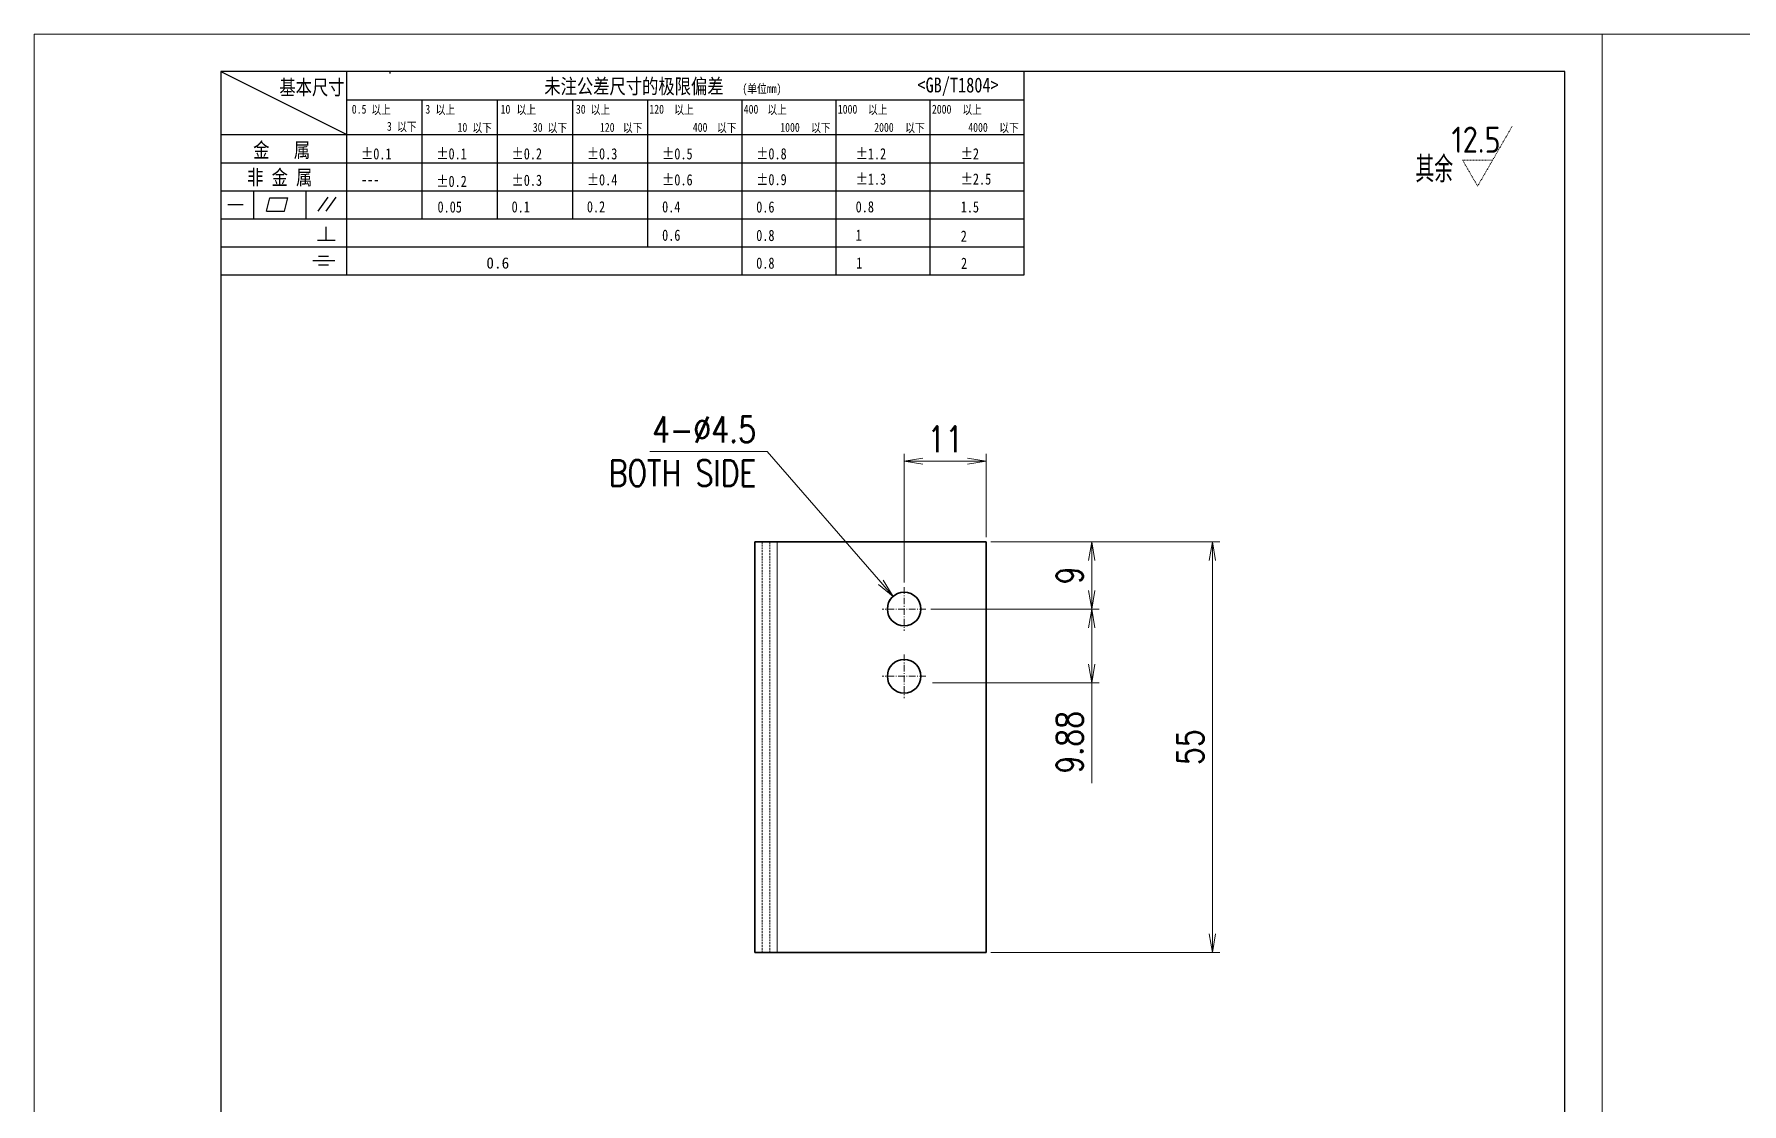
# Model space of a CAD drawing. Header units: millimetres. Extents: x -24576 to 201447, y -42879 to 13513.
# Drawn here: x 39723.6 to 39952.3, y 6386.8 to 6530 of the extents above; entities that cross this region are included whole.
import ezdxf

# ---------------------------------------------------------------- set-up
doc = ezdxf.new("R2010")
doc.units = ezdxf.units.MM
doc.header["$LTSCALE"] = 0.5
for name, pattern in [('AM_ISO02W050x2', [3.75, 3, -0.75]), ('AM_ISO08W050x2', [9, 6, -0.75, 1.5, -0.75]), ('DASHDOT', [18.5, 12, -3, 0.5, -3]), ('DASHED', [0.75, 0.5, -0.25]), ('DOT2', [0.125, 0, -0.125])]:
    doc.linetypes.add(name, pattern=pattern)
for name, color, linetype, lineweight in [('DIM', 3, 'Continuous', 20), ('中心线', 2, 'AM_ISO08W050x2', 18), ('图框', 7, 'Continuous', 18), ('标注线', 3, 'Continuous', 18), ('虚线', 1, 'AM_ISO02W050x2', 18)]:
    doc.layers.add(name, color=color, linetype=linetype, lineweight=lineweight)
doc.layers.add('图\\M+19E79\\M+195B6\\M+18E9A', color=7, linetype='Continuous')
doc.layers.add('打印', color=7, linetype='Continuous', lineweight=15, plot=False)
doc.layers.add('打印-禁用', color=7, linetype='Continuous', lineweight=15, plot=False)
doc.styles.add('DIM', font='romans.shx', dxfattribs={"width": 0.8, "bigfont": 'bigfont.shx'})
doc.styles.add('国标', font='simfang.ttf', dxfattribs={"width": 0.8})
doc.styles.add('机械长仿宋', font='gbenor.shx', dxfattribs={"height": 1, "bigfont": 'gbcbig.shx'})
doc.dimstyles.new('DEH 1-1$0', dxfattribs={"dimtxt": 3.5, "dimasz": 2.5, "dimexe": 1, "dimexo": 0.625, "dimgap": 1.2, "dimtad": 3, "dimzin": 9, "dimdsep": 46, "dimtxsty": 'DIM', "dimblk": 'OPEN', "dimcen": 0, "dimclrd": 8, "dimclre": 8, "dimclrt": 2, "dimazin": 2, "dimtfac": 0.5, "dimtmove": 0, "dimatfit": 3, "dimldrblk": 'OPEN', "dimfxl": 0, "dimtolj": 2, "dimlwd": 13, "dimlwe": 13, "dimarcsym": 0})
doc.dimstyles.new('DEH 1-1$3', dxfattribs={"dimtxt": 3.5, "dimasz": 2.5, "dimexe": 1, "dimexo": 0.625, "dimgap": 1.2, "dimtad": 3, "dimtih": 1, "dimtoh": 1, "dimzin": 9, "dimdsep": 46, "dimtxsty": 'DIM', "dimblk": 'OPEN', "dimcen": 0, "dimclrd": 8, "dimclre": 8, "dimclrt": 2, "dimazin": 2, "dimtfac": 0.5, "dimtofl": 0, "dimtmove": 0, "dimatfit": 3, "dimldrblk": 'OPEN', "dimfxl": 0, "dimtolj": 2, "dimlwd": 13, "dimlwe": 13, "dimarcsym": 0})

# ---------------------------------------------------------------- blocks, each defined once
blk = doc.blocks.new('GZDEH零件A4图框V01版')
at = {"layer": '图\\M+19E79\\M+195B6\\M+18E9A', "linetype": 'Continuous'}
for p, q in [((25, 292), (25, 13.5)), ((205, 292), (25, 292)), ((205, 13.5), (205, 292))]:
    blk.add_line(p, q, dxfattribs=at)
at = {"layer": '图\\M+19E79\\M+195B6\\M+18E9A', "color": 9}
for p, q in [((25, 292), (41.88, 283.54)), ((41.88, 264.79), (41.88, 292)), ((47.66, 291.75), (47.66, 292)), ((132.6, 264.79), (132.6, 292)), ((41.88, 288.22), (132.6, 288.22)), ((51.96, 272.29), (51.96, 288.22)), ((62.04, 272.29), (62.04, 288.22)), ((72.12, 272.29), (72.12, 288.22)), ((82.2, 268.54), (82.2, 288.22)), ((94.8, 264.79), (94.8, 288.22)), ((107.4, 264.79), (107.4, 288.22)), ((120, 264.79), (120, 288.22)), ((25, 283.54), (132.6, 283.54)), ((25, 279.79), (132.6, 279.79)), ((25, 276.04), (132.6, 276.04)), ((29.43, 272.34), (29.43, 276.04)), ((31.1, 273.3), (31.58, 275.09)), ((31.58, 275.09), (33.99, 275.09)), ((33.51, 273.3), (33.99, 275.09)), ((36.42, 272.34), (36.42, 276.04)), ((38.03, 273.3), (39.36, 275.16)), ((39.11, 273.3), (40.45, 275.16)), ((25, 272.29), (132.6, 272.29)), ((25.94, 274.19), (28, 274.19)), ((31.1, 273.3), (33.51, 273.3)), ((39.09, 269.41), (39.09, 271.18)), ((25, 268.54), (132.6, 268.54)), ((37.93, 269.41), (40.32, 269.41)), ((37.3, 266.69), (40.28, 266.69)), ((38.08, 267.29), (39.43, 267.29)), ((38.08, 266.09), (39.44, 266.09)), ((25, 264.79), (132.6, 264.79))]:
    blk.add_line(p, q, dxfattribs=at)
at = {"layer": '打印', "linetype": 'Continuous'}
for p, q in [((0, 297), (0, 0)), ((210, 297), (0, 297)), ((210, 0), (210, 297))]:
    blk.add_line(p, q, dxfattribs=at)
at = {"layer": '图\\M+19E79\\M+195B6\\M+18E9A', "color": 9, "style": '国标', "width": 0.8}
for s, height, p in [('基本尺寸', 2, (32.84, 288.88)), ('未注公差尺寸的极限偏差', 2, (68.32, 289.02)), ('<GB/T1804>', 2, (118.29, 289.19)), ('30', 1.2, (72.55, 286.35)), ('金   属', 2, (29.33, 280.48)), ('±0.1', 1.5, (43.78, 280.23)), ('±0.1', 1.5, (53.86, 280.23)), ('±0.2', 1.5, (63.94, 280.23)), ('±0.3', 1.5, (74.02, 280.23)), ('±0.5', 1.5, (84.1, 280.23)), ('±0.8', 1.5, (96.7, 280.23)), ('±1.2', 1.5, (110.02, 280.23)), ('±2', 1.5, (124.09, 280.23)), ('非 金 属', 2, (28.53, 276.82)), ('---', 1.5, (43.78, 276.81)), ('±0.2', 1.5, (53.86, 276.54)), ('±0.3', 1.5, (63.94, 276.69)), ('±0.4', 1.5, (74.02, 276.75)), ('±0.6', 1.5, (84.1, 276.75)), ('±0.9', 1.5, (96.7, 276.78)), ('±1.3', 1.5, (110.02, 276.84)), ('±2.5', 1.5, (124.09, 276.85)), ('0.1', 1.5, (63.94, 273.12)), ('0.2', 1.5, (74.02, 273.13)), ('0.4', 1.5, (84.1, 273.13)), ('0.6', 1.5, (96.7, 273.11)), ('0.8', 1.5, (110.02, 273.13)), ('1.5', 1.5, (124.09, 273.12)), ('0.6', 1.5, (84.1, 269.33)), ('0.8', 1.5, (96.7, 269.3)), ('1', 1.5, (110.02, 269.34)), ('2', 1.5, (124.09, 269.2)), ('0.8', 1.5, (96.7, 265.59)), ('1', 1.5, (110.1, 265.6)), ('2', 1.5, (124.13, 265.57))]:
    blk.add_text(s, height=height, dxfattribs=at).set_placement(p)
at = {"layer": '图\\M+19E79\\M+195B6\\M+18E9A', "color": 9, "lineweight": 15, "style": '国标', "width": 0.8}
for s, p in [('0.5', (42.54, 286.35)), ('以上', (45.15, 286.3)), ('3', (52.39, 286.35)), ('以上', (53.76, 286.3)), ('10', (62.47, 286.35)), ('以上', (64.6, 286.3)), ('以上', (74.53, 286.3)), ('120', (82.39, 286.35)), ('以上', (85.72, 286.3)), ('400', (95.03, 286.35)), ('以上', (98.19, 286.3)), ('1000', (107.63, 286.35)), ('以上', (111.67, 286.3)), ('2000', (120.23, 286.35)), ('以上', (124.31, 286.3)), ('3', (47.24, 284.06)), ('以下', (48.61, 284.01)), ('10', (56.7, 283.92)), ('以下', (58.69, 283.87)), ('30', (66.78, 283.92)), ('以下', (68.77, 283.87)), ('120', (75.77, 283.92)), ('以下', (78.85, 283.87)), ('400', (88.21, 283.92)), ('以下', (91.45, 283.87)), ('1000', (99.92, 283.92)), ('以下', (104.05, 283.87)), ('2000', (112.5, 283.92)), ('以下', (116.65, 283.87)), ('4000', (125.1, 283.92)), ('以下', (129.25, 283.87))]:
    blk.add_text(s, height=1.2, dxfattribs=at).set_placement(p)
at = {"layer": '图\\M+19E79\\M+195B6\\M+18E9A', "color": 9, "lineweight": 13, "style": '国标'}
blk.add_text('0.6', height=1.5, dxfattribs=at).set_placement((60.56, 265.61))
at = {"layer": '图\\M+19E79\\M+195B6\\M+18E9A', "color": 9, "lineweight": 15, "insert": (94.85, 290.31), "char_height": 1.2, "width": 8.7957, "attachment_point": 1, "style": '国标'}
blk.add_mtext('(单位mm)', dxfattribs=at)
at = {"layer": '图\\M+19E79\\M+195B6\\M+18E9A', "color": 9, "insert": (54.02, 273.09), "char_height": 1.5, "attachment_point": 7, "style": '国标'}
blk.add_mtext_dynamic_manual_height_columns('0.05', width=5.1982, gutter_width=12.5, heights=[0], dxfattribs=at)
blk = doc.blocks.new('CCD12.5')
at = {"color": 1, "linetype": 'DOT2'}
for p, q in [((-0.05, 0.08), (4.57, 8.08)), ((-0.05, 0.08), (-2.07, 3.58)), ((-2.07, 3.58), (1.98, 3.58))]:
    blk.add_line(p, q, dxfattribs=at)
at = {"layer": '图\\M+19E79\\M+195B6\\M+18E9A', "color": 3, "style": '机械长仿宋'}
blk.add_text('12.5', height=3.5, dxfattribs=at).set_placement((-3.54, 4.55))
blk = doc.blocks.new('_Open')
at = {"color": 0, "linetype": 'ByBlock', "lineweight": -2}
for p, q in [((-1, 0.167), (0, 0)), ((-1, -0.167), (0, 0)), ((0, 0), (-1, 0))]:
    blk.add_line(p, q, dxfattribs=at)
blk = doc.blocks.new('*D9')
at = {"layer": 'Defpoints', "color": 0, "transparency": 16777216}
for p in [(39851.1, 6462.03), (39843.02, 6453.03), (39865.22, 6453.03)]:
    blk.add_point(p, dxfattribs=at)
at = {"layer": '标注线', "color": 8, "lineweight": 13, "transparency": 16777216}
for p, q in [((39851.72, 6462.03), (39866.22, 6462.03)), ((39865.22, 6459.53), (39865.22, 6455.53)), ((39843.65, 6453.03), (39866.22, 6453.03))]:
    blk.add_line(p, q, dxfattribs=at)
at = {"layer": '标注线', "color": 8, "lineweight": 13, "transparency": 16777216, "xscale": 2.5, "yscale": 2.5, "zscale": 2.5}
for p, rotation in [((39865.22, 6462.03), 90), ((39865.22, 6453.03), 270)]:
    blk.add_blockref('_Open', p, dxfattribs=dict(at, rotation=rotation))
at = {"layer": '标注线', "color": 2, "transparency": 16777216, "insert": (39862.27, 6457.53), "char_height": 3.5, "attachment_point": 5, "rotation": 90, "style": 'DIM'}
blk.add_mtext('\\A2;9', dxfattribs=at)
blk = doc.blocks.new('*D10')
at = {"layer": 'Defpoints', "color": 0, "transparency": 16777216}
for p in [(39843.02, 6453.03), (39843.29, 6443.15), (39865.22, 6443.15)]:
    blk.add_point(p, dxfattribs=at)
at = {"layer": '标注线', "color": 8, "lineweight": 13, "transparency": 16777216}
for p, q in [((39843.65, 6453.03), (39866.22, 6453.03)), ((39865.22, 6450.53), (39865.22, 6445.65)), ((39843.91, 6443.15), (39866.22, 6443.15)), ((39865.22, 6443.15), (39865.22, 6429.72))]:
    blk.add_line(p, q, dxfattribs=at)
at = {"layer": '标注线', "color": 8, "lineweight": 13, "transparency": 16777216, "xscale": 2.5, "yscale": 2.5, "zscale": 2.5}
for p, rotation in [((39865.22, 6453.03), 90), ((39865.22, 6443.15), 270)]:
    blk.add_blockref('_Open', p, dxfattribs=dict(at, rotation=rotation))
at = {"layer": '标注线', "color": 2, "transparency": 16777216, "insert": (39862.27, 6435.18), "char_height": 3.5, "attachment_point": 5, "rotation": 90, "style": 'DIM'}
blk.add_mtext('\\A2;9.88', dxfattribs=at)
blk = doc.blocks.new('*D11')
at = {"layer": 'Defpoints', "color": 0, "transparency": 16777216}
for p in [(39840.1, 6472.83), (39851.1, 6462.03), (39840.1, 6455.95)]:
    blk.add_point(p, dxfattribs=at)
at = {"layer": '标注线', "color": 8, "lineweight": 13, "transparency": 16777216}
for p, q in [((39840.1, 6456.58), (39840.1, 6473.83)), ((39848.6, 6472.83), (39842.6, 6472.83)), ((39851.1, 6462.65), (39851.1, 6473.83))]:
    blk.add_line(p, q, dxfattribs=at)
at = {"layer": '标注线', "color": 8, "lineweight": 13, "transparency": 16777216, "xscale": 2.5, "yscale": 2.5, "zscale": 2.5, "rotation": 180}
blk.add_blockref('_Open', (39840.1, 6472.83), dxfattribs=at)
at = {"layer": '标注线', "color": 8, "lineweight": 13, "transparency": 16777216, "xscale": 2.5, "yscale": 2.5, "zscale": 2.5}
blk.add_blockref('_Open', (39851.1, 6472.83), dxfattribs=at)
at = {"layer": '标注线', "color": 2, "transparency": 16777216, "insert": (39845.6, 6475.78), "char_height": 3.5, "attachment_point": 5, "style": 'DIM'}
blk.add_mtext('\\A2;11', dxfattribs=at)
blk = doc.blocks.new('*D12')
at = {"layer": 'Defpoints', "color": 0, "transparency": 16777216}
for p in [(39851.1, 6462.03), (39881.38, 6462.03), (39851.1, 6407.03)]:
    blk.add_point(p, dxfattribs=at)
at = {"layer": '标注线', "color": 8, "lineweight": 13, "transparency": 16777216}
for p, q in [((39851.72, 6462.03), (39882.38, 6462.03)), ((39881.38, 6409.53), (39881.38, 6459.53)), ((39851.72, 6407.03), (39882.38, 6407.03))]:
    blk.add_line(p, q, dxfattribs=at)
at = {"layer": '标注线', "color": 8, "lineweight": 13, "transparency": 16777216, "xscale": 2.5, "yscale": 2.5, "zscale": 2.5}
for p, rotation in [((39881.38, 6462.03), 90), ((39881.38, 6407.03), 270)]:
    blk.add_blockref('_Open', p, dxfattribs=dict(at, rotation=rotation))
at = {"layer": '标注线', "color": 2, "transparency": 16777216, "insert": (39878.43, 6434.53), "char_height": 3.5, "attachment_point": 5, "rotation": 90, "style": 'DIM'}
blk.add_mtext('\\A2;55', dxfattribs=at)
blk = doc.blocks.new('*D18')
at = {"layer": 'Defpoints', "color": 0, "transparency": 16777216}
for p in [(39838.62, 6454.72), (39841.57, 6451.33)]:
    blk.add_point(p, dxfattribs=at)
at = {"layer": '标注线', "color": 8, "lineweight": 13, "transparency": 16777216}
for p, q in [((39806.03, 6474.12), (39821.76, 6474.12)), ((39821.76, 6474.12), (39836.98, 6456.61))]:
    blk.add_line(p, q, dxfattribs=at)
at = {"layer": '标注线', "color": 8, "lineweight": 13, "transparency": 16777216, "xscale": 2.5, "yscale": 2.5, "zscale": 2.5, "rotation": 310.9943416925258}
blk.add_blockref('_Open', (39838.62, 6454.72), dxfattribs=at)
at = {"layer": '标注线', "color": 2, "transparency": 16777216, "insert": (39813.3, 6477.07), "char_height": 3.5, "attachment_point": 5, "style": 'DIM'}
blk.add_mtext('\\A2;4-%%c4.5', dxfattribs=at)
blk = doc.blocks.new('GZDEH零件A3图框V01版')
at = {"layer": '打印-禁用', "linetype": 'Continuous'}
for p, q in [((2857.49, -1549.46), (2857.49, -1846.46)), ((3277.49, -1549.46), (2857.49, -1549.46))]:
    blk.add_line(p, q, dxfattribs=at)
blk = doc.blocks.new('DEH A3')
at = {"layer": '图框'}
blk.add_blockref('GZDEH零件A3图框V01版', (-2857.49, 1846.46), dxfattribs=at)

msp = doc.modelspace()

# ---------------------------------------------------------------- linework, layer by layer
at = {"color": 7, "lineweight": 35, "ltscale": 0.075}
for p, q in [((39823.096, 6462.026), (39820.096, 6462.026)), ((39823.096, 6407.026), (39820.096, 6407.026))]:
    msp.add_line(p, q, dxfattribs=at)
at = {"color": 7, "lineweight": 35}
for p, q in [((39820.096, 6407.026), (39820.096, 6462.026)), ((39823.096, 6462.026), (39851.096, 6462.026)), ((39851.096, 6462.026), (39851.096, 6407.026)), ((39823.096, 6407.026), (39851.096, 6407.026))]:
    msp.add_line(p, q, dxfattribs=at)
at = {"color": 7, "lineweight": 13}
msp.add_line((39823.096, 6407.026), (39823.096, 6462.026), dxfattribs=at)
at = {"color": 7, "lineweight": 35}
for centre in [(39840.096, 6453.026), (39840.096, 6444.026)]:
    msp.add_circle(centre, 2.25, dxfattribs=at)
for centre in [(39840.096, 6453.026), (39840.096, 6444.026)]:
    msp.add_arc(centre, 2.25, 146.25, 151.35255, dxfattribs=at)
at = {"layer": '中心线', "linetype": 'DASHDOT', "lineweight": 13, "ltscale": 0.14625}
for p, q in [((39840.096, 6455.951), (39840.096, 6450.101)), ((39843.021, 6453.026), (39837.171, 6453.026)), ((39840.096, 6446.951), (39840.096, 6441.101)), ((39843.021, 6444.026), (39837.171, 6444.026))]:
    msp.add_line(p, q, dxfattribs=at)
at = {"layer": '打印'}
msp.add_lwpolyline([(39933.585, 6530.014), (40353.585, 6530.014), (40353.585, 6233.014), (39933.585, 6233.014)], close=True, dxfattribs=at)
at = {"layer": '标注线', "color": 1, "linetype": 'DOT2'}
for p, q in [((39916.898, 6509.659), (39921.517, 6517.659)), ((39916.898, 6509.659), (39914.878, 6513.159)), ((39914.878, 6513.159), (39918.919, 6513.159))]:
    msp.add_line(p, q, dxfattribs=at)
at = {"layer": '虚线', "linetype": 'DASHED', "lineweight": 13}
for p, q in [((39821.096, 6407.026), (39821.096, 6462.026)), ((39822.096, 6407.026), (39822.096, 6462.026)), ((39822.096, 6462.026), (39822.096, 6407.026)), ((39823.096, 6407.026), (39823.096, 6462.026))]:
    msp.add_line(p, q, dxfattribs=at)

# ---------------------------------------------------------------- block references
at = {"layer": '图框'}
for name, p in [('GZDEH零件A4图框V01版', (39723.585, 6233.014)), ('DEH A3', (39933.585, 6233.014))]:
    msp.add_blockref(name, p, dxfattribs=at)
at = {"layer": '打印', "color": 7}
msp.add_blockref('CCD12.5', (39916.944, 6509.581), dxfattribs=at)

# ---------------------------------------------------------------- texts
at = {"layer": 'DIM', "insert": (39800.512, 6472.977), "char_height": 3.5, "width": 28.96644, "attachment_point": 1, "style": 'DIM'}
msp.add_mtext('{\\Fromans,bigfont|c134;\\C2;BOTH SIDE}', dxfattribs=at)
at = {"layer": '标注线', "color": 7, "linetype": 'DOT2', "style": '机械长仿宋'}
msp.add_text('其余', height=3.5, dxfattribs=at).set_placement((39908.576, 6510.159))

# ---------------------------------------------------------------- dimensions: what is measured, and where the dimension line sits
at = {"layer": '标注线'}
dim = msp.add_diameter_dim_2p(p1=(39841.572, 6451.328), p2=(39838.62, 6454.724), dimstyle='DEH 1-1$3', override={"dimpost": '4-%%c<>'}, dxfattribs=at)
dim.commit()
dim.dimension.update_dxf_attribs({"geometry": '*D18', "text_midpoint": (39813.298, 6474.118), "dimtype": 163})
dim = msp.add_linear_dim(base=(39840.096, 6472.832), p1=(39851.096, 6462.026), p2=(39840.096, 6455.951), dimstyle='DEH 1-1$0', dxfattribs=at)
dim.commit()
dim.dimension.update_dxf_attribs({"geometry": '*D11', "text_midpoint": (39845.596, 6475.782)})
for base, p1, p2, picture, middle in [((39865.225, 6453.026), (39851.096, 6462.026), (39843.021, 6453.026), '*D9', (39862.275, 6457.526)), ((39881.376, 6462.026), (39851.096, 6407.026), (39851.096, 6462.026), '*D12', (39878.426, 6434.526)), ((39865.2248, 6443.1507), (39843.0209, 6453.026), (39843.2877, 6443.1507), '*D10', (39862.2748, 6435.1841))]:
    dim = msp.add_linear_dim(base=base, p1=p1, p2=p2, angle=90, dimstyle='DEH 1-1$0', dxfattribs=at)
    dim.commit()
    dim.dimension.update_dxf_attribs({"geometry": picture, "text_midpoint": middle})

doc.saveas('drawing.dxf')
